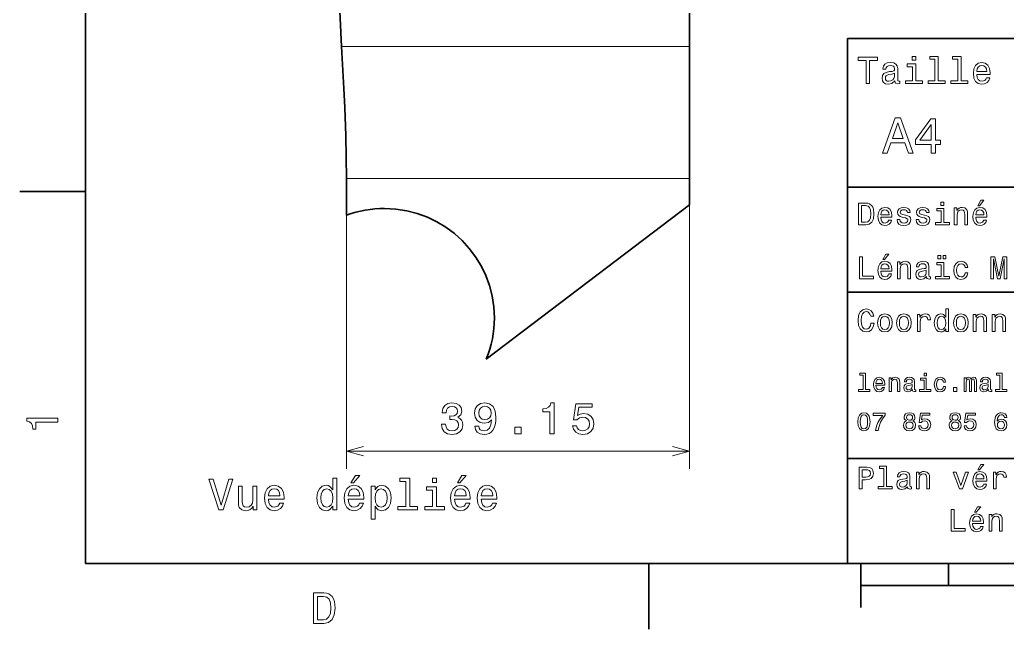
# Model space of a CAD drawing. Extents: x 0 to 297, y 0 to 210.
# Drawn here: x 2.5 to 115.2, y 2.5 to 72.1 of the extents above; entities that cross this region are included whole.
import ezdxf

# ---------------------------------------------------------------- set-up
doc = ezdxf.new("R2010")
doc.units = 0

msp = doc.modelspace()

# ---------------------------------------------------------------- linework, layer by layer
at = {"color": 7, "lineweight": 35}
for p, q in [((10, 200), (10, 10)), ((35.267235, 151.078308), (39.224873, 69.0783)), ((78.9562, 69.0783), (78.9562, 151.078308)), ((97, 10), (97, 70)), ((97, 70), (287, 70)), ((97, 53), (162, 53)), ((55.759308, 33.354504), (78.9562, 50.995422)), ((97, 41), (162, 41)), ((97, 22), (162, 22)), ((10, 10), (287, 10)), ((97, 10), (287, 10)), ((98.5, 7.5), (198.5, 7.5))]:
    msp.add_line(p, q, dxfattribs=at)
at = {"color": 7, "lineweight": 13}
for p, q in [((39.224873, 69.0783), (78.9562, 69.0783)), ((39.804039, 53.995422), (78.9562, 53.995422)), ((39.804039, 51.995422), (39.804039, 20.844444)), ((78.9562, 51.995422), (78.9562, 20.844444)), ((39.804039, 22.844444), (78.9562, 22.844444))]:
    msp.add_line(p, q, dxfattribs=at)
at = {"color": 7, "lineweight": 35, "ltscale": 0.377072}
msp.add_line((78.9562, 53.995422), (78.9562, 69.0783), dxfattribs=at)
at = {"color": 7, "lineweight": 35, "ltscale": 0.104758}
msp.add_line((39.804039, 49.805088), (39.804039, 53.995422), dxfattribs=at)
at = {"color": 7, "lineweight": 35, "ltscale": 0.075}
msp.add_line((78.9562, 53.995422), (78.9562, 50.995422), dxfattribs=at)
at = {"color": 7, "lineweight": 35, "ltscale": 0.1875}
for p, q in [((10, 52.5), (2.5, 52.5)), ((74.300003, 10), (74.300003, 2.5))]:
    msp.add_line(p, q, dxfattribs=at)
at = {"color": 7, "lineweight": 35, "ltscale": 0.125}
msp.add_line((98.5, 10), (98.5, 5), dxfattribs=at)
at = {"color": 7, "lineweight": 35, "ltscale": 0.0625}
msp.add_line((108.5, 10), (108.5, 7.5), dxfattribs=at)
at = {"color": 7, "lineweight": 35}
msp.add_lwpolyline([(39.804039, 53.995422), (39.731266, 58.86034), (39.60973, 62.098663), (39.503605, 64.256775), (39.224873, 69.0783)], dxfattribs=at)
at = {"color": 7, "lineweight": 13}
for points in [[(99.102303, 64.837173), (99.5, 64.837173), (99.5, 67.47406), (100.407784, 67.47406), (100.407784, 67.837173), (98.190201, 67.837173), (98.190201, 67.47406), (99.102303, 67.47406)], [(104.786743, 67.940918), (104.384727, 67.940918), (104.384727, 67.508644), (104.786743, 67.508644)], [(106.969742, 67.621033), (106.969742, 65.157059), (106.187317, 65.157059), (106.187317, 64.837173), (108.128242, 64.837173), (108.128242, 65.157059), (107.350143, 65.157059), (107.350143, 67.940918), (106.373199, 67.940918), (106.373199, 67.621033)], [(109.572044, 67.621033), (109.572044, 65.157059), (108.789627, 65.157059), (108.789627, 64.837173), (110.730545, 64.837173), (110.730545, 65.157059), (109.952454, 65.157059), (109.952454, 67.940918), (108.975502, 67.940918), (108.975502, 67.621033)], [(102.387611, 65.139771), (102.387611, 65.126801), (102.409225, 64.979828), (102.47406, 64.876076), (102.746399, 64.793945), (102.958214, 64.828529), (102.958214, 65.122475), (102.867432, 65.109505), (102.746399, 65.165703), (102.724785, 65.338615), (102.724785, 66.540344), (102.672913, 66.84726), (102.521614, 67.0634), (102.257927, 67.193085), (101.886169, 67.240631), (101.523056, 67.188759), (101.255043, 67.041786), (101.086456, 66.812675), (101.030258, 66.510086), (101.030258, 66.484146), (101.371758, 66.484146), (101.402016, 66.665703), (101.497116, 66.795387), (101.65274, 66.873199), (101.873199, 66.903458), (102.085014, 66.881844), (102.236313, 66.817001), (102.327087, 66.704605), (102.357346, 66.548988), (102.340057, 66.367432), (102.270897, 66.276657), (102.097984, 66.233429), (101.773773, 66.198845), (101.402016, 66.121033), (101.138329, 65.982704), (100.982712, 65.766571), (100.935158, 65.446686), (100.978386, 65.161385), (101.112389, 64.949562), (101.328529, 64.815559), (101.626801, 64.768013), (102.028816, 64.858788)], [(104.773773, 65.157059), (104.773773, 67.080688), (103.796829, 67.080688), (103.796829, 66.756485), (104.393372, 66.756485), (104.393372, 65.157059), (103.615273, 65.157059), (103.615273, 64.837173), (105.560516, 64.837173), (105.560516, 65.157059)], [(111.750717, 65.887604), (113.272339, 65.887604), (113.276657, 66.064842), (113.207497, 66.561958), (113.017288, 66.933716), (112.714699, 67.158501), (112.312683, 67.240631), (111.919312, 67.154175), (111.616714, 66.912102), (111.422188, 66.51873), (111.353027, 66), (111.41787, 65.4683), (111.612396, 65.079247), (111.91066, 64.837173), (112.299713, 64.755043), (112.636887, 64.811234), (112.913544, 64.958214), (113.116714, 65.191643), (113.233429, 65.502876), (112.857346, 65.502876), (112.779541, 65.329971), (112.667145, 65.200287), (112.34726, 65.096542), (112.100868, 65.144089), (111.914986, 65.295387), (111.793945, 65.541786), (111.750717, 65.874634)], [(111.750717, 66.207489), (111.798271, 66.50576), (111.914986, 66.726219), (112.092216, 66.860229), (112.325653, 66.907776), (112.554756, 66.860229), (112.731987, 66.726219), (112.840057, 66.50576), (112.878967, 66.207489)], [(102.344383, 65.649857), (102.292511, 65.425072), (102.154182, 65.252159), (101.946686, 65.139771), (101.691643, 65.100861), (101.527374, 65.122475), (101.41066, 65.191643), (101.337173, 65.312675), (101.315559, 65.481262), (101.332855, 65.632561), (101.402016, 65.740631), (101.678673, 65.861671), (102.028816, 65.913544), (102.344383, 66.017288)], [(100.982712, 56.9049), (101.51297, 56.9049), (101.933716, 58.080692), (103.530258, 58.080692), (103.951012, 56.9049), (104.492798, 56.9049), (103.028816, 60.910664), (102.440926, 60.910664)], [(102.118156, 58.570606), (102.734871, 60.334293), (103.351585, 58.570606)], [(106.521614, 56.9049), (107.040344, 56.9049), (107.040344, 57.896255), (107.610954, 57.896255), (107.610954, 58.357349), (107.040344, 58.357349), (107.040344, 60.818443), (106.515854, 60.818443), (104.763687, 58.403458), (104.763687, 57.896255), (106.521614, 57.896255)], [(105.247841, 58.357349), (106.521614, 60.149857), (106.521614, 58.357349)], [(99.080688, 51.190563), (98.248558, 51.190563), (98.248558, 48.690563), (99.080688, 48.690563), (99.473343, 48.769814), (99.765129, 49.011169), (99.945244, 49.40382), (100.010086, 49.940563), (99.952446, 50.488113), (99.880402, 50.70425), (99.779541, 50.877163), (99.487755, 51.111313), (99.296829, 51.168949)], [(99.055473, 50.891571), (99.329254, 50.837536), (99.516571, 50.671829), (99.628242, 50.376442), (99.664268, 49.940563), (99.624641, 49.519093), (99.51297, 49.223705), (99.322044, 49.047192), (99.055473, 48.989555), (98.583572, 48.989555), (98.583572, 50.891571)], [(107.992798, 51.27702), (107.657784, 51.27702), (107.657784, 50.916786), (107.992798, 50.916786)], [(111.84726, 50.88797), (112.059799, 50.88797), (112.560516, 51.500362), (112.207489, 51.500362)], [(100.784584, 49.565922), (102.052597, 49.565922), (102.056198, 49.713619), (101.998558, 50.127884), (101.840057, 50.437683), (101.587898, 50.625), (101.252884, 50.693443), (100.925072, 50.621399), (100.672913, 50.41967), (100.510803, 50.091862), (100.453171, 49.659584), (100.507202, 49.216499), (100.669312, 48.892292), (100.91787, 48.690563), (101.242073, 48.62212), (101.523056, 48.668949), (101.753601, 48.791428), (101.922913, 48.98595), (102.020172, 49.245319), (101.706772, 49.245319), (101.64193, 49.101227), (101.548271, 48.993156), (101.2817, 48.9067), (101.07637, 48.946327), (100.921471, 49.072407), (100.820602, 49.27774), (100.784584, 49.555115)], [(100.784584, 49.832493), (100.824211, 50.081055), (100.921471, 50.264771), (101.069168, 50.376442), (101.263687, 50.416069), (101.454613, 50.376442), (101.602303, 50.264771), (101.69236, 50.081055), (101.724785, 49.832493)], [(103.623199, 49.818085), (103.317001, 49.890129), (103.090057, 49.972984), (103.014412, 50.142292), (103.036026, 50.261169), (103.111671, 50.347622), (103.234146, 50.401657), (103.41066, 50.423271), (103.579971, 50.401657), (103.713257, 50.336815), (103.799713, 50.239555), (103.835732, 50.109871), (104.145531, 50.109871), (104.145531, 50.117077), (104.091499, 50.351227), (103.943802, 50.534943), (103.713257, 50.650219), (103.41066, 50.693443), (103.104469, 50.650219), (102.881126, 50.531342), (102.740631, 50.354828), (102.697403, 50.131485), (102.729828, 49.915348), (102.830688, 49.76405), (102.996399, 49.655983), (103.237755, 49.580334), (103.590775, 49.493877), (103.806915, 49.40382), (103.864555, 49.331772), (103.886169, 49.223705), (103.853745, 49.09042), (103.767288, 48.989555), (103.626801, 48.924713), (103.439484, 48.903099), (103.241356, 48.924713), (103.09726, 49.000362), (103, 49.122841), (102.960373, 49.292149), (102.654175, 49.292149), (102.704613, 49.003963), (102.852303, 48.795029), (103.086456, 48.668949), (103.41066, 48.62212), (103.749283, 48.668949), (103.997841, 48.795029), (104.149139, 48.996758), (104.203171, 49.259727), (104.163544, 49.486671), (104.051872, 49.641571), (103.868156, 49.742435)], [(105.791786, 49.818085), (105.485588, 49.890129), (105.258644, 49.972984), (105.182999, 50.142292), (105.204613, 50.261169), (105.280258, 50.347622), (105.40274, 50.401657), (105.579254, 50.423271), (105.748558, 50.401657), (105.881844, 50.336815), (105.9683, 50.239555), (106.004326, 50.109871), (106.314117, 50.109871), (106.314117, 50.117077), (106.260086, 50.351227), (106.112396, 50.534943), (105.881844, 50.650219), (105.579254, 50.693443), (105.273056, 50.650219), (105.049713, 50.531342), (104.909225, 50.354828), (104.865997, 50.131485), (104.898415, 49.915348), (104.999283, 49.76405), (105.164986, 49.655983), (105.406342, 49.580334), (105.759369, 49.493877), (105.975502, 49.40382), (106.033142, 49.331772), (106.054756, 49.223705), (106.022339, 49.09042), (105.935883, 48.989555), (105.795387, 48.924713), (105.60807, 48.903099), (105.409943, 48.924713), (105.265854, 49.000362), (105.168587, 49.122841), (105.12896, 49.292149), (104.822769, 49.292149), (104.873199, 49.003963), (105.020897, 48.795029), (105.255043, 48.668949), (105.579254, 48.62212), (105.91787, 48.668949), (106.166428, 48.795029), (106.317726, 48.996758), (106.371758, 49.259727), (106.33213, 49.486671), (106.220459, 49.641571), (106.036743, 49.742435)], [(107.981987, 48.957134), (107.981987, 50.560158), (107.16787, 50.560158), (107.16787, 50.289986), (107.664986, 50.289986), (107.664986, 48.957134), (107.016571, 48.957134), (107.016571, 48.690563), (108.637611, 48.690563), (108.637611, 48.957134)], [(109.181557, 48.690563), (109.498558, 48.690563), (109.498558, 49.807278), (109.530983, 50.063042), (109.635445, 50.250362), (109.797546, 50.365635), (110.013687, 50.408863), (110.1866, 50.372841), (110.29467, 50.275578), (110.348701, 50.113472), (110.366714, 49.897335), (110.366714, 48.690563), (110.683716, 48.690563), (110.683716, 49.962177), (110.669312, 50.217941), (110.604469, 50.430477), (110.39193, 50.625), (110.060516, 50.693443), (109.876801, 50.668228), (109.721901, 50.599785), (109.588615, 50.484512), (109.484146, 50.329613), (109.484146, 50.625), (109.181557, 50.625)], [(111.627518, 49.565922), (112.895531, 49.565922), (112.899132, 49.713619), (112.841499, 50.127884), (112.682999, 50.437683), (112.430832, 50.625), (112.095825, 50.693443), (111.768013, 50.621399), (111.515854, 50.41967), (111.353745, 50.091862), (111.296112, 49.659584), (111.350143, 49.216499), (111.512245, 48.892292), (111.760803, 48.690563), (112.085014, 48.62212), (112.365997, 48.668949), (112.596542, 48.791428), (112.765854, 48.98595), (112.863113, 49.245319), (112.549713, 49.245319), (112.484871, 49.101227), (112.391212, 48.993156), (112.124641, 48.9067), (111.919312, 48.946327), (111.764412, 49.072407), (111.663544, 49.27774), (111.627518, 49.555115)], [(111.627518, 49.832493), (111.667145, 50.081055), (111.764412, 50.264771), (111.912102, 50.376442), (112.106628, 50.416069), (112.297546, 50.376442), (112.445244, 50.264771), (112.535301, 50.081055), (112.567726, 49.832493)], [(101.004326, 44.728386), (101.216858, 44.728386), (101.717583, 45.340778), (101.364555, 45.340778)], [(107.311958, 44.82925), (107.632568, 44.82925), (107.632568, 45.200287), (107.311958, 45.200287)], [(107.89193, 44.82925), (108.21254, 44.82925), (108.21254, 45.200287), (107.89193, 45.200287)], [(98.353027, 42.530979), (99.959656, 42.530979), (99.959656, 42.833572), (98.684441, 42.833572), (98.684441, 45.030979), (98.353027, 45.030979)], [(100.784584, 43.406338), (102.052597, 43.406338), (102.056198, 43.554035), (101.998558, 43.9683), (101.840057, 44.278099), (101.587898, 44.465416), (101.252884, 44.533859), (100.925072, 44.461815), (100.672913, 44.260086), (100.510803, 43.932278), (100.453171, 43.5), (100.507202, 43.056915), (100.669312, 42.732708), (100.91787, 42.530979), (101.242073, 42.462536), (101.523056, 42.509365), (101.753601, 42.631844), (101.922913, 42.826366), (102.020172, 43.085735), (101.706772, 43.085735), (101.64193, 42.941643), (101.548271, 42.833572), (101.2817, 42.747116), (101.07637, 42.786743), (100.921471, 42.912823), (100.820602, 43.118156), (100.784584, 43.395531)], [(100.784584, 43.672909), (100.824211, 43.921471), (100.921471, 44.105186), (101.069168, 44.216858), (101.263687, 44.256485), (101.454613, 44.216858), (101.602303, 44.105186), (101.69236, 43.921471), (101.724785, 43.672909)], [(102.675797, 42.530979), (102.992798, 42.530979), (102.992798, 43.647694), (103.025215, 43.903458), (103.129684, 44.090778), (103.291786, 44.206051), (103.507927, 44.249279), (103.680832, 44.213257), (103.788902, 44.115993), (103.842941, 43.953888), (103.860954, 43.737751), (103.860954, 42.530979), (104.177956, 42.530979), (104.177956, 43.802593), (104.163544, 44.058357), (104.098701, 44.270893), (103.886169, 44.465416), (103.554756, 44.533859), (103.37104, 44.508644), (103.216141, 44.440201), (103.082855, 44.324928), (102.978386, 44.170029), (102.978386, 44.465416), (102.675797, 44.465416)], [(105.993515, 42.783142), (105.993515, 42.772335), (106.011528, 42.649857), (106.065559, 42.5634), (106.292511, 42.494957), (106.469025, 42.523773), (106.469025, 42.76873), (106.393372, 42.757923), (106.292511, 42.804756), (106.274498, 42.948845), (106.274498, 43.950287), (106.23127, 44.206051), (106.105186, 44.386166), (105.885445, 44.494236), (105.575645, 44.533859), (105.273056, 44.490635), (105.049713, 44.368156), (104.909225, 44.177231), (104.862396, 43.925072), (104.862396, 43.903458), (105.146973, 43.903458), (105.172188, 44.054756), (105.251442, 44.162823), (105.381126, 44.227665), (105.564842, 44.25288), (105.741356, 44.234871), (105.867432, 44.180836), (105.943085, 44.087173), (105.9683, 43.957493), (105.953888, 43.806194), (105.896255, 43.730545), (105.752159, 43.694523), (105.481987, 43.665707), (105.172188, 43.600864), (104.952454, 43.485592), (104.822769, 43.305473), (104.783142, 43.038906), (104.819168, 42.801151), (104.93084, 42.624638), (105.110954, 42.512966), (105.359512, 42.473343), (105.694527, 42.548992)], [(107.981987, 42.79755), (107.981987, 44.400574), (107.16787, 44.400574), (107.16787, 44.130402), (107.664986, 44.130402), (107.664986, 42.79755), (107.016571, 42.79755), (107.016571, 42.530979), (108.637611, 42.530979), (108.637611, 42.79755)], [(110.413544, 43.824207), (110.726944, 43.824207), (110.662102, 44.112392), (110.507202, 44.339336), (110.265854, 44.479828), (109.952454, 44.533859), (109.606628, 44.461815), (109.343658, 44.260086), (109.177956, 43.932278), (109.120316, 43.492794), (109.174355, 43.056915), (109.336456, 42.732708), (109.592216, 42.530979), (109.941643, 42.462536), (110.251442, 42.516571), (110.492798, 42.667866), (110.658501, 42.905621), (110.730545, 43.222622), (110.427956, 43.222622), (110.373917, 43.020893), (110.273056, 42.869595), (110.12896, 42.775936), (109.952454, 42.747116), (109.732712, 42.793949), (109.574203, 42.938038), (109.476944, 43.172188), (109.444527, 43.503601), (109.476944, 43.827808), (109.577812, 44.061958), (109.739914, 44.206051), (109.952454, 44.256485), (110.139771, 44.224064), (110.280258, 44.141209), (110.373917, 44.004322)], [(113.363831, 42.530979), (113.641212, 42.530979), (113.641212, 44.80043), (114.109512, 42.530979), (114.419312, 42.530979), (114.884003, 44.80043), (114.884003, 42.530979), (115.164986, 42.530979), (115.164986, 45.030979), (114.725502, 45.030979), (114.264404, 42.826366), (113.806915, 45.030979), (113.363831, 45.030979)], [(105.957497, 43.208214), (105.914268, 43.020893), (105.798988, 42.876801), (105.626083, 42.783142), (105.413544, 42.750721), (105.276657, 42.76873), (105.179398, 42.826366), (105.118156, 42.927231), (105.100143, 43.067722), (105.114555, 43.193802), (105.172188, 43.283859), (105.40274, 43.384727), (105.694527, 43.427952), (105.957497, 43.514408)], [(99.66787, 37.460373), (99.595818, 37.15778), (99.476944, 36.941643), (99.311241, 36.808357), (99.116714, 36.765129), (98.882568, 36.829971), (98.698845, 37.024494), (98.57637, 37.341499), (98.536743, 37.780979), (98.57637, 38.216858), (98.695244, 38.537464), (98.87896, 38.731987), (99.116714, 38.80043), (99.289627, 38.764408), (99.437317, 38.663544), (99.552597, 38.501442), (99.631844, 38.278099), (99.97406, 38.278099), (99.865997, 38.620316), (99.678673, 38.879681), (99.422913, 39.041786), (99.116714, 39.099422), (98.734871, 39.009365), (98.443085, 38.757202), (98.25576, 38.342937), (98.190926, 37.780979), (98.25576, 37.219021), (98.443085, 36.804756), (98.734871, 36.548992), (99.116714, 36.462536), (99.451729, 36.530979), (99.721901, 36.721901), (99.912827, 37.035301), (100.013687, 37.460373)], [(100.413544, 37.496399), (100.471184, 37.056915), (100.636887, 36.732708), (100.899857, 36.530979), (101.252884, 36.462536), (101.602303, 36.530979), (101.865273, 36.729107), (102.030983, 37.053314), (102.092216, 37.496399), (102.030983, 37.935879), (101.865273, 38.263687), (101.602303, 38.461815), (101.252884, 38.533859), (100.899857, 38.461815), (100.636887, 38.260086), (100.471184, 37.935879)], [(102.58213, 37.496399), (102.639771, 37.056915), (102.805473, 36.732708), (103.068443, 36.530979), (103.421471, 36.462536), (103.770897, 36.530979), (104.033859, 36.729107), (104.19957, 37.053314), (104.260803, 37.496399), (104.19957, 37.935879), (104.033859, 38.263687), (103.770897, 38.461815), (103.421471, 38.533859), (103.068443, 38.461815), (102.805473, 38.260086), (102.639771, 37.935879)], [(104.963257, 36.530979), (105.280258, 36.530979), (105.280258, 37.636887), (105.312683, 37.903458), (105.409943, 38.094379), (105.568443, 38.209652), (105.780983, 38.249279), (105.939484, 38.224064), (106.058357, 38.152016), (106.130402, 38.029537), (106.155617, 37.863831), (106.476227, 37.863831), (106.432999, 38.155621), (106.314117, 38.364552), (106.115997, 38.490635), (105.845825, 38.533859), (105.662102, 38.505043), (105.503601, 38.432995), (105.363113, 38.310516), (105.251442, 38.144814), (105.251442, 38.465416), (104.963257, 38.465416)], [(108.201729, 36.829971), (108.201729, 36.530979), (108.51873, 36.530979), (108.51873, 39.117435), (108.20533, 39.117435), (108.20533, 38.170029), (107.963974, 38.443802), (107.816284, 38.508644), (107.646973, 38.533859), (107.340775, 38.461815), (107.103027, 38.260086), (106.948128, 37.935879), (106.894089, 37.5), (106.948128, 37.064121), (107.103027, 36.736309), (107.340775, 36.530979), (107.646973, 36.462536), (107.816284, 36.487751), (107.967575, 36.552593)], [(109.087898, 37.496399), (109.145531, 37.056915), (109.311241, 36.732708), (109.574203, 36.530979), (109.927231, 36.462536), (110.276657, 36.530979), (110.539627, 36.729107), (110.70533, 37.053314), (110.766571, 37.496399), (110.70533, 37.935879), (110.539627, 38.263687), (110.276657, 38.461815), (109.927231, 38.533859), (109.574203, 38.461815), (109.311241, 38.260086), (109.145531, 37.935879)], [(111.350143, 36.530979), (111.667145, 36.530979), (111.667145, 37.647694), (111.69957, 37.903458), (111.804031, 38.090778), (111.966141, 38.206051), (112.182274, 38.249279), (112.355186, 38.213257), (112.463257, 38.115993), (112.517288, 37.953888), (112.535301, 37.737751), (112.535301, 36.530979), (112.852303, 36.530979), (112.852303, 37.802593), (112.837898, 38.058357), (112.773056, 38.270893), (112.560516, 38.465416), (112.229103, 38.533859), (112.045387, 38.508644), (111.890488, 38.440201), (111.757202, 38.324928), (111.65274, 38.170029), (111.65274, 38.465416), (111.350143, 38.465416)], [(113.51873, 36.530979), (113.835732, 36.530979), (113.835732, 37.647694), (113.868156, 37.903458), (113.972626, 38.090778), (114.134727, 38.206051), (114.350861, 38.249279), (114.523773, 38.213257), (114.631844, 38.115993), (114.685883, 37.953888), (114.703888, 37.737751), (114.703888, 36.530979), (115.020889, 36.530979), (115.020889, 37.802593), (115.006485, 38.058357), (114.941643, 38.270893), (114.729111, 38.465416), (114.39769, 38.533859), (114.213974, 38.508644), (114.059082, 38.440201), (113.925789, 38.324928), (113.821327, 38.170029), (113.821327, 38.465416), (113.51873, 38.465416)], [(100.737755, 37.5), (100.770172, 37.824207), (100.87104, 38.058357), (101.033142, 38.20245), (101.252884, 38.25288), (101.469017, 38.20245), (101.631126, 38.061958), (101.731987, 37.824207), (101.768013, 37.5), (101.731987, 37.172188), (101.631126, 36.934437), (101.469017, 36.790344), (101.252884, 36.743515), (101.033142, 36.790344), (100.87104, 36.934437), (100.770172, 37.172188)], [(102.906342, 37.5), (102.938759, 37.824207), (103.039627, 38.058357), (103.201729, 38.20245), (103.421471, 38.25288), (103.637611, 38.20245), (103.799713, 38.061958), (103.900574, 37.824207), (103.9366, 37.5), (103.900574, 37.172188), (103.799713, 36.934437), (103.637611, 36.790344), (103.421471, 36.743515), (103.201729, 36.790344), (103.039627, 36.934437), (102.938759, 37.172188)], [(107.701012, 38.249279), (107.909943, 38.198845), (108.068443, 38.058357), (108.162102, 37.824207), (108.198128, 37.5), (108.162102, 37.172188), (108.068443, 36.938038), (107.909943, 36.793949), (107.701012, 36.747116), (107.502884, 36.793949), (107.351585, 36.938038), (107.250717, 37.175793), (107.2183, 37.5), (107.250717, 37.820606), (107.351585, 38.054756), (107.502884, 38.198845)], [(109.412102, 37.5), (109.444527, 37.824207), (109.545387, 38.058357), (109.707489, 38.20245), (109.927231, 38.25288), (110.143372, 38.20245), (110.305473, 38.061958), (110.406342, 37.824207), (110.44236, 37.5), (110.406342, 37.172188), (110.305473, 36.934437), (110.143372, 36.790344), (109.927231, 36.743515), (109.707489, 36.790344), (109.545387, 36.934437), (109.444527, 37.172188)], [(98.775215, 31.536022), (98.775215, 29.893372), (98.253601, 29.893372), (98.253601, 29.680115), (99.547554, 29.680115), (99.547554, 29.893372), (99.028816, 29.893372), (99.028816, 31.749279), (98.377525, 31.749279), (98.377525, 31.536022)], [(105.99424, 31.749279), (105.726227, 31.749279), (105.726227, 31.461094), (105.99424, 31.461094)], [(114.389046, 31.536022), (114.389046, 29.893372), (113.867432, 29.893372), (113.867432, 29.680115), (115.161385, 29.680115), (115.161385, 29.893372), (114.642654, 29.893372), (114.642654, 31.749279), (113.991356, 31.749279), (113.991356, 31.536022)], [(100.227669, 30.380404), (101.242073, 30.380404), (101.244957, 30.498558), (101.198845, 30.829971), (101.072044, 31.077808), (100.870316, 31.227665), (100.602303, 31.282421), (100.340057, 31.224783), (100.138329, 31.0634), (100.008644, 30.801151), (99.96254, 30.45533), (100.00576, 30.100864), (100.135445, 29.841497), (100.334297, 29.680115), (100.593658, 29.62536), (100.818443, 29.662825), (101.002884, 29.760807), (101.138329, 29.916426), (101.216141, 30.123919), (100.965416, 30.123919), (100.913544, 30.008644), (100.838615, 29.92219), (100.625359, 29.853025), (100.461098, 29.884726), (100.337173, 29.98559), (100.256485, 30.149855), (100.227669, 30.371758)], [(100.227669, 30.593658), (100.259369, 30.792507), (100.337173, 30.93948), (100.45533, 31.028818), (100.610954, 31.060518), (100.763687, 31.028818), (100.881844, 30.93948), (100.953888, 30.792507), (100.979828, 30.593658)], [(101.740631, 29.680115), (101.99424, 29.680115), (101.99424, 30.573486), (102.020172, 30.778097), (102.103745, 30.927954), (102.233429, 31.020172), (102.406342, 31.054754), (102.54467, 31.025936), (102.631126, 30.948126), (102.674355, 30.818443), (102.688759, 30.645533), (102.688759, 29.680115), (102.94236, 29.680115), (102.94236, 30.697407), (102.930832, 30.902018), (102.87896, 31.072046), (102.708931, 31.227665), (102.443802, 31.282421), (102.296829, 31.262247), (102.172913, 31.207493), (102.066284, 31.115273), (101.982712, 30.991354), (101.982712, 31.227665), (101.740631, 31.227665)], [(104.394814, 29.881844), (104.394814, 29.873198), (104.409225, 29.775215), (104.452446, 29.706051), (104.634003, 29.651297), (104.775215, 29.674351), (104.775215, 29.870316), (104.714699, 29.861671), (104.634003, 29.899136), (104.619598, 30.014408), (104.619598, 30.815561), (104.585014, 31.020172), (104.484146, 31.164265), (104.308357, 31.250719), (104.060516, 31.282421), (103.818443, 31.247837), (103.639771, 31.149855), (103.527374, 30.997118), (103.489914, 30.795389), (103.489914, 30.778097), (103.717575, 30.778097), (103.737755, 30.899136), (103.801155, 30.98559), (103.9049, 31.037464), (104.051872, 31.057636), (104.193085, 31.043226), (104.293945, 31), (104.354469, 30.925072), (104.374641, 30.821325), (104.363113, 30.700287), (104.317001, 30.639769), (104.201729, 30.61095), (103.985588, 30.587896), (103.737755, 30.536022), (103.561958, 30.443804), (103.458214, 30.299711), (103.426514, 30.086454), (103.45533, 29.896254), (103.54467, 29.755043), (103.688759, 29.665705), (103.887611, 29.634005), (104.155617, 29.694525)], [(104.365997, 30.221901), (104.331413, 30.072046), (104.239197, 29.956772), (104.100861, 29.881844), (103.930832, 29.855907), (103.821327, 29.870316), (103.743515, 29.916426), (103.694527, 29.997118), (103.680115, 30.10951), (103.691643, 30.210375), (103.737755, 30.282421), (103.922188, 30.363111), (104.155617, 30.397694), (104.365997, 30.466858)], [(105.985588, 29.893372), (105.985588, 31.175793), (105.334297, 31.175793), (105.334297, 30.959654), (105.731987, 30.959654), (105.731987, 29.893372), (105.213257, 29.893372), (105.213257, 29.680115), (106.510086, 29.680115), (106.510086, 29.893372)], [(107.930832, 30.714697), (108.181557, 30.714697), (108.129684, 30.945244), (108.005768, 31.126801), (107.812683, 31.239193), (107.561958, 31.282421), (107.285301, 31.224783), (107.074928, 31.0634), (106.94236, 30.801151), (106.896255, 30.449568), (106.939484, 30.100864), (107.069168, 29.841497), (107.273773, 29.680115), (107.553314, 29.62536), (107.801155, 29.668587), (107.994232, 29.789625), (108.126801, 29.979826), (108.184441, 30.233429), (107.94236, 30.233429), (107.899139, 30.072046), (107.818443, 29.951008), (107.703171, 29.87608), (107.561958, 29.853025), (107.386169, 29.89049), (107.259369, 30.005764), (107.181557, 30.193083), (107.155617, 30.458212), (107.181557, 30.717579), (107.262245, 30.904898), (107.39193, 31.020172), (107.561958, 31.060518), (107.711815, 31.034582), (107.824203, 30.9683), (107.899139, 30.858789)], [(110.314117, 29.680115), (110.547546, 29.680115), (110.547546, 30.714697), (110.561958, 30.870316), (110.605186, 30.982708), (110.671471, 31.04899), (110.757927, 31.074928), (110.827087, 31.051872), (110.873199, 30.994236), (110.896255, 30.896254), (110.9049, 30.766571), (110.9049, 29.680115), (111.123917, 29.680115), (111.123917, 30.714697), (111.138329, 30.867435), (111.181557, 30.979826), (111.250717, 31.04899), (111.337173, 31.074928), (111.406342, 31.051872), (111.452446, 30.994236), (111.48127, 30.766571), (111.48127, 29.680115), (111.714699, 29.680115), (111.714699, 30.749279), (111.700287, 30.971182), (111.654175, 31.141211), (111.561958, 31.244957), (111.412102, 31.282421), (111.236313, 31.224783), (111.100861, 31.057636), (110.994232, 31.221901), (110.815559, 31.282421), (110.651299, 31.224783), (110.538902, 31.0634), (110.538902, 31.227665), (110.314117, 31.227665)], [(113.06916, 29.881844), (113.06916, 29.873198), (113.083572, 29.775215), (113.126801, 29.706051), (113.308357, 29.651297), (113.44957, 29.674351), (113.44957, 29.870316), (113.389046, 29.861671), (113.308357, 29.899136), (113.293945, 30.014408), (113.293945, 30.815561), (113.259369, 31.020172), (113.158501, 31.164265), (112.982712, 31.250719), (112.734871, 31.282421), (112.492798, 31.247837), (112.314117, 31.149855), (112.201729, 30.997118), (112.164261, 30.795389), (112.164261, 30.778097), (112.39193, 30.778097), (112.412102, 30.899136), (112.475502, 30.98559), (112.579247, 31.037464), (112.726227, 31.057636), (112.867432, 31.043226), (112.9683, 31), (113.028816, 30.925072), (113.048988, 30.821325), (113.03746, 30.700287), (112.991356, 30.639769), (112.876083, 30.61095), (112.659943, 30.587896), (112.412102, 30.536022), (112.236313, 30.443804), (112.132561, 30.299711), (112.100861, 30.086454), (112.129684, 29.896254), (112.219017, 29.755043), (112.363113, 29.665705), (112.561958, 29.634005), (112.829971, 29.694525)], [(113.040344, 30.221901), (113.00576, 30.072046), (112.913544, 29.956772), (112.775215, 29.881844), (112.605186, 29.855907), (112.495674, 29.870316), (112.41787, 29.916426), (112.368874, 29.997118), (112.354462, 30.10951), (112.365997, 30.210375), (112.412102, 30.282421), (112.596542, 30.363111), (112.829971, 30.397694), (113.040344, 30.466858)], [(109.077812, 29.680115), (109.475502, 29.680115), (109.475502, 30.10951), (109.077812, 30.10951)], [(50.637177, 25.943867), (50.637177, 25.908566), (50.717873, 25.424416), (50.954903, 25.061302), (51.328102, 24.829315), (51.822334, 24.74358), (52.346832, 24.829315), (52.740204, 25.051216), (52.992367, 25.404243), (53.083145, 25.858133), (53.042801, 26.155684), (52.931847, 26.397758), (52.75029, 26.584358), (52.508217, 26.720524), (52.836025, 26.992859), (52.952019, 27.426577), (52.876373, 27.819948), (52.659515, 28.1175), (52.306488, 28.304098), (51.822334, 28.369659), (51.368446, 28.288969), (51.020462, 28.067066), (50.793518, 27.714041), (50.717873, 27.245022), (50.717873, 27.209717), (51.166718, 27.209717), (51.207062, 27.532486), (51.338188, 27.764473), (51.550003, 27.905684), (51.847553, 27.956116), (52.109802, 27.91577), (52.301445, 27.809862), (52.417439, 27.638393), (52.46283, 27.406403), (52.417439, 27.159286), (52.296402, 26.992859), (52.084587, 26.891994), (51.797119, 26.861736), (51.600433, 26.866779), (51.600433, 26.468365), (51.847553, 26.478451), (52.165276, 26.43306), (52.402306, 26.312023), (52.543518, 26.115337), (52.593948, 25.858133), (52.538475, 25.565626), (52.39222, 25.348766), (52.160233, 25.212601), (51.852596, 25.16721), (51.534874, 25.217644), (51.302887, 25.36894), (51.156631, 25.611015), (51.101158, 25.943867)], [(54.43372, 25.71188), (54.509369, 25.313465), (54.726227, 25.005829), (55.069168, 24.814184), (55.523056, 24.74358), (55.82061, 24.778883), (56.087898, 24.869661), (56.314842, 25.026001), (56.506485, 25.247902), (56.657784, 25.52528), (56.768734, 25.868219), (56.834297, 26.261591), (56.859512, 26.715481), (56.773777, 27.426577), (56.526657, 27.94603), (56.133286, 28.258709), (55.593662, 28.369659), (55.099426, 28.278881), (54.726227, 28.036808), (54.484154, 27.663609), (54.403461, 27.194588), (54.484154, 26.710438), (54.721184, 26.342283), (55.074211, 26.110294), (55.523056, 26.034645), (55.99712, 26.130466), (56.35519, 26.422974), (56.274498, 25.863176), (56.113113, 25.464762), (55.865997, 25.22773), (55.528099, 25.152081), (55.265854, 25.187384), (55.074211, 25.298336), (54.948128, 25.474848), (54.897697, 25.71188)], [(63.02536, 24.844444), (63.484299, 24.844444), (63.484299, 28.369659), (63.141357, 28.369659), (63.050579, 28.062023), (62.869022, 27.855251), (62.591644, 27.734215), (62.208359, 27.693867), (62.208359, 27.3358), (63.02536, 27.3358)], [(65.60144, 25.757269), (65.712395, 25.343723), (65.959511, 25.020958), (66.322624, 24.819227), (66.786606, 24.74358), (67.295967, 24.834358), (67.694382, 25.081476), (67.946548, 25.474848), (68.042366, 25.979172), (67.956635, 26.448191), (67.714554, 26.816345), (67.336319, 27.053379), (66.847122, 27.139112), (66.46888, 27.078594), (66.176376, 26.912167), (66.317581, 27.855251), (67.850723, 27.855251), (67.850723, 28.268795), (65.979691, 28.268795), (65.702309, 26.412888), (66.105766, 26.412888), (66.39827, 26.64992), (66.771469, 26.735655), (67.094238, 26.68018), (67.341354, 26.518795), (67.497696, 26.271679), (67.553177, 25.953955), (67.497696, 25.63623), (67.336319, 25.389112), (67.089195, 25.232773), (66.771469, 25.177298), (66.504181, 25.212601), (66.297409, 25.328594), (66.146111, 25.510151), (66.070465, 25.757269)], [(54.892654, 27.199631), (54.943085, 27.512312), (55.084297, 27.75943), (55.306198, 27.91577), (55.593662, 27.971245), (55.891212, 27.91577), (56.118156, 27.75943), (56.259369, 27.517355), (56.314842, 27.204674), (56.259369, 26.886951), (56.118156, 26.64992), (55.886169, 26.503666), (55.578533, 26.453234), (55.301155, 26.503666), (55.084297, 26.64992), (54.943085, 26.881908)], [(98.172913, 26.201731), (98.216141, 25.749281), (98.351585, 25.426514), (98.567726, 25.230549), (98.867432, 25.167149), (99.164268, 25.230549), (99.380402, 25.426514), (99.51297, 25.749281), (99.559074, 26.201731), (99.51297, 26.651299), (99.458214, 26.829971), (99.380402, 26.976946), (99.164268, 27.172913), (98.867432, 27.239193), (98.567726, 27.172913), (98.351585, 26.974064), (98.216141, 26.651299)], [(100.201729, 25.224785), (100.492798, 25.224785), (100.587898, 25.700289), (100.755043, 26.144093), (100.991356, 26.556196), (101.299713, 26.942364), (101.299713, 27.181557), (99.927956, 27.181557), (99.927956, 26.91931), (101.023056, 26.91931), (100.706055, 26.53026), (100.466858, 26.12392), (100.299713, 25.691643)], [(103.714699, 26.302595), (103.567726, 26.221903), (103.466858, 26.10951), (103.403458, 25.9683), (103.383286, 25.798271), (103.429398, 25.541788), (103.561958, 25.342941), (103.778099, 25.216139), (104.072044, 25.167149), (104.363113, 25.216139), (104.579254, 25.342941), (104.711815, 25.541788), (104.760803, 25.798271), (104.737755, 25.9683), (104.677231, 26.10951), (104.573486, 26.221903), (104.429398, 26.302595), (104.54467, 26.371759), (104.625359, 26.46686), (104.674355, 26.582134), (104.691643, 26.723343), (104.645531, 26.927956), (104.524498, 27.09222), (104.328529, 27.198849), (104.072044, 27.239193), (103.812683, 27.198849), (103.616714, 27.09222), (103.492798, 26.927956), (103.44957, 26.723343), (103.463974, 26.582134), (103.51297, 26.46686)], [(105.092216, 25.746399), (105.155617, 25.510088), (105.296829, 25.325649), (105.504326, 25.210375), (105.769455, 25.167149), (106.060516, 25.219021), (106.288185, 25.360231), (106.432274, 25.585016), (106.48703, 25.873199), (106.438042, 26.141211), (106.299713, 26.351585), (106.083572, 26.487032), (105.804031, 26.536024), (105.587898, 26.501442), (105.420746, 26.406342), (105.501442, 26.945246), (106.377518, 26.945246), (106.377518, 27.181557), (105.308357, 27.181557), (105.149857, 26.121038), (105.380402, 26.121038), (105.547546, 26.256485), (105.760803, 26.305477), (105.945244, 26.273777), (106.086456, 26.181557), (106.175797, 26.040346), (106.207489, 25.858791), (106.175797, 25.677235), (106.083572, 25.536024), (105.94236, 25.446688), (105.760803, 25.414986), (105.60807, 25.43516), (105.489914, 25.501442), (105.403458, 25.605188), (105.360229, 25.746399)], [(108.919312, 26.302595), (108.772331, 26.221903), (108.671471, 26.10951), (108.60807, 25.9683), (108.587898, 25.798271), (108.634003, 25.541788), (108.766571, 25.342941), (108.982712, 25.216139), (109.276657, 25.167149), (109.567726, 25.216139), (109.783859, 25.342941), (109.916428, 25.541788), (109.965416, 25.798271), (109.94236, 25.9683), (109.881844, 26.10951), (109.778099, 26.221903), (109.634003, 26.302595), (109.749283, 26.371759), (109.829971, 26.46686), (109.87896, 26.582134), (109.896255, 26.723343), (109.850143, 26.927956), (109.729103, 27.09222), (109.533142, 27.198849), (109.276657, 27.239193), (109.017288, 27.198849), (108.821327, 27.09222), (108.697403, 26.927956), (108.654175, 26.723343), (108.668587, 26.582134), (108.717575, 26.46686)], [(110.296829, 25.746399), (110.360229, 25.510088), (110.501442, 25.325649), (110.708931, 25.210375), (110.97406, 25.167149), (111.265129, 25.219021), (111.492798, 25.360231), (111.636887, 25.585016), (111.691643, 25.873199), (111.642654, 26.141211), (111.504318, 26.351585), (111.288185, 26.487032), (111.008644, 26.536024), (110.792503, 26.501442), (110.625359, 26.406342), (110.706055, 26.945246), (111.58213, 26.945246), (111.58213, 27.181557), (110.51297, 27.181557), (110.354469, 26.121038), (110.585014, 26.121038), (110.752159, 26.256485), (110.965416, 26.305477), (111.149857, 26.273777), (111.291061, 26.181557), (111.380402, 26.040346), (111.412102, 25.858791), (111.380402, 25.677235), (111.288185, 25.536024), (111.146973, 25.446688), (110.965416, 25.414986), (110.812683, 25.43516), (110.694527, 25.501442), (110.60807, 25.605188), (110.564842, 25.746399)], [(115.172913, 26.685881), (115.118156, 26.91931), (114.991356, 27.09222), (114.795387, 27.201731), (114.541786, 27.239193), (114.371758, 27.219021), (114.224785, 27.164267), (114.0951, 27.074928), (113.985588, 26.948128), (113.899132, 26.789627), (113.835732, 26.596542), (113.795387, 26.368877), (113.783859, 26.112392), (113.829971, 25.703171), (113.971176, 25.406342), (114.198845, 25.227667), (114.510086, 25.167149), (114.789627, 25.219021), (115.002884, 25.354467), (115.141205, 25.567724), (115.190201, 25.838617), (115.141205, 26.112392), (115.008644, 26.322767), (114.804031, 26.455332), (114.55043, 26.501442), (114.276657, 26.443806), (114.072044, 26.279539), (114.115273, 26.596542), (114.207489, 26.824209), (114.348701, 26.959656), (114.544662, 27.005764), (114.688759, 26.98271), (114.798271, 26.922192), (114.870316, 26.821327), (114.907776, 26.685881)], [(6.833213, 26.159222), (6.833213, 26.618156), (3.307997, 26.618156), (3.307997, 26.275217), (3.615634, 26.184439), (3.822406, 26.002882), (3.943444, 25.725506), (3.98379, 25.34222), (4.341859, 25.34222), (4.341859, 26.159222)], [(98.44957, 26.201731), (98.472626, 26.550434), (98.54467, 26.801153), (98.674355, 26.948128), (98.867432, 27), (99.05764, 26.948128), (99.187317, 26.801153), (99.259369, 26.550434), (99.282417, 26.201731), (99.259369, 25.850145), (99.187317, 25.599424), (99.05764, 25.45245), (98.867432, 25.40346), (98.674355, 25.45245), (98.54467, 25.599424), (98.472626, 25.850145)], [(103.659943, 25.804035), (103.685883, 25.956774), (103.769455, 26.072046), (103.899132, 26.146975), (104.072044, 26.172913), (104.242073, 26.146975), (104.371758, 26.072046), (104.45533, 25.956774), (104.484146, 25.804035), (104.45533, 25.639771), (104.371758, 25.515852), (104.242073, 25.43516), (104.072044, 25.409224), (103.899132, 25.43516), (103.769455, 25.515852), (103.685883, 25.639771)], [(103.723343, 26.700289), (103.746399, 26.827091), (103.815559, 26.925074), (103.925072, 26.985592), (104.072044, 27.008646), (104.216141, 26.985592), (104.325645, 26.925074), (104.394814, 26.827091), (104.420746, 26.700289), (104.394814, 26.570606), (104.325645, 26.469742), (104.216141, 26.40346), (104.072044, 26.383286), (103.925072, 26.406342), (103.815559, 26.469742), (103.746399, 26.570606)], [(108.864555, 25.804035), (108.890488, 25.956774), (108.97406, 26.072046), (109.103745, 26.146975), (109.276657, 26.172913), (109.446686, 26.146975), (109.57637, 26.072046), (109.659943, 25.956774), (109.688759, 25.804035), (109.659943, 25.639771), (109.57637, 25.515852), (109.446686, 25.43516), (109.276657, 25.409224), (109.103745, 25.43516), (108.97406, 25.515852), (108.890488, 25.639771)], [(108.927956, 26.700289), (108.951012, 26.827091), (109.020172, 26.925074), (109.129684, 26.985592), (109.276657, 27.008646), (109.420746, 26.985592), (109.530258, 26.925074), (109.599426, 26.827091), (109.625359, 26.700289), (109.599426, 26.570606), (109.530258, 26.469742), (109.420746, 26.40346), (109.276657, 26.383286), (109.129684, 26.406342), (109.020172, 26.469742), (108.951012, 26.570606)], [(114.91066, 25.835735), (114.87896, 25.654181), (114.798271, 25.515852), (114.668587, 25.423632), (114.507202, 25.394814), (114.337173, 25.423632), (114.207489, 25.51297), (114.123917, 25.651299), (114.097977, 25.832853), (114.126801, 26.011528), (114.207489, 26.146975), (114.340057, 26.233431), (114.51873, 26.265131), (114.674347, 26.233431), (114.798271, 26.149857), (114.87896, 26.01441)], [(59.032135, 24.844444), (59.7281, 24.844444), (59.7281, 25.595886), (59.032135, 25.595886)], [(98.324211, 18.530979), (98.655617, 18.530979), (98.655617, 19.586454), (99.023056, 19.586454), (99.394089, 19.604465), (99.689484, 19.730547), (99.880402, 19.975504), (99.945244, 20.310518), (99.894814, 20.620316), (99.750717, 20.847261), (99.51297, 20.98415), (99.188759, 21.030979), (98.324211, 21.030979)], [(99.098701, 20.724783), (99.314842, 20.703169), (99.473343, 20.634726), (99.567001, 20.508644), (99.599426, 20.310518), (99.5634, 20.101583), (99.466141, 19.975504), (99.30043, 19.910662), (99.073486, 19.892651), (98.655617, 19.892651), (98.655617, 20.724783)], [(101.137611, 20.850864), (101.137611, 18.79755), (100.485588, 18.79755), (100.485588, 18.530979), (102.103027, 18.530979), (102.103027, 18.79755), (101.454613, 18.79755), (101.454613, 21.117435), (100.640488, 21.117435), (100.640488, 20.850864)], [(103.824928, 18.78314), (103.824928, 18.772333), (103.842941, 18.649855), (103.896973, 18.5634), (104.123917, 18.494957), (104.30043, 18.523775), (104.30043, 18.768732), (104.224785, 18.757925), (104.123917, 18.804754), (104.105911, 18.948847), (104.105911, 19.950287), (104.062683, 20.206051), (103.9366, 20.386166), (103.716858, 20.494236), (103.407059, 20.533861), (103.104469, 20.490633), (102.881126, 20.368155), (102.740631, 20.177233), (102.693802, 19.925072), (102.693802, 19.903458), (102.978386, 19.903458), (103.003601, 20.054754), (103.082855, 20.162823), (103.21254, 20.227665), (103.396255, 20.252882), (103.572769, 20.234869), (103.698845, 20.180836), (103.774498, 20.087175), (103.799713, 19.957493), (103.785301, 19.806194), (103.727669, 19.730547), (103.583572, 19.694523), (103.3134, 19.665705), (103.003601, 19.600864), (102.783859, 19.48559), (102.654175, 19.305475), (102.614555, 19.038904), (102.650574, 18.801151), (102.762245, 18.62464), (102.94236, 18.512968), (103.190926, 18.473343), (103.52594, 18.54899)], [(104.844383, 18.530979), (105.161385, 18.530979), (105.161385, 19.647694), (105.193802, 19.903458), (105.298271, 20.090778), (105.460373, 20.206051), (105.676514, 20.249279), (105.849426, 20.213255), (105.957497, 20.115993), (106.011528, 19.95389), (106.029541, 19.737751), (106.029541, 18.530979), (106.346542, 18.530979), (106.346542, 19.802593), (106.33213, 20.058357), (106.267288, 20.270893), (106.054756, 20.465418), (105.723343, 20.533861), (105.539627, 20.508644), (105.384727, 20.440201), (105.251442, 20.324926), (105.146973, 20.170029), (105.146973, 20.465418), (104.844383, 20.465418)], [(109.761528, 18.530979), (110.096542, 18.530979), (110.802597, 20.465418), (110.474785, 20.465418), (109.930832, 18.905619), (109.376083, 20.465418), (109.04467, 20.465418)], [(111.627518, 19.40634), (112.895531, 19.40634), (112.899132, 19.554033), (112.841499, 19.9683), (112.682999, 20.278097), (112.430832, 20.465418), (112.095825, 20.533861), (111.768013, 20.461815), (111.515854, 20.260086), (111.353745, 19.932276), (111.296112, 19.5), (111.350143, 19.056915), (111.512245, 18.732708), (111.760803, 18.530979), (112.085014, 18.462536), (112.365997, 18.509365), (112.596542, 18.631844), (112.765854, 18.826368), (112.863113, 19.085733), (112.549713, 19.085733), (112.484871, 18.941643), (112.391212, 18.833572), (112.124641, 18.747118), (111.919312, 18.786743), (111.764412, 18.912823), (111.663544, 19.118155), (111.627518, 19.395533)], [(111.84726, 20.728386), (112.059799, 20.728386), (112.560516, 21.340778), (112.207489, 21.340778)], [(113.637604, 18.530979), (113.954613, 18.530979), (113.954613, 19.636887), (113.98703, 19.903458), (114.08429, 20.094379), (114.242798, 20.209654), (114.45533, 20.249279), (114.613831, 20.224062), (114.732712, 20.152016), (114.804756, 20.029537), (114.829971, 19.863832), (115.150574, 19.863832), (115.107346, 20.155619), (114.988472, 20.364553), (114.790344, 20.490633), (114.520172, 20.533861), (114.336456, 20.505043), (114.177956, 20.432997), (114.03746, 20.310518), (113.925789, 20.144812), (113.925789, 20.465418), (113.637604, 20.465418)], [(26.351732, 19.643837), (25.474211, 16.66329), (24.571474, 19.643837), (24.092367, 19.643837), (25.22205, 16.138794), (25.726372, 16.138794), (26.830839, 19.643837)], [(38.238621, 16.557383), (38.238621, 16.138794), (38.682426, 16.138794), (38.682426, 19.75983), (38.243664, 19.75983), (38.243664, 18.433462), (37.905769, 18.816748), (37.698997, 18.907526), (37.461964, 18.942829), (37.033287, 18.841965), (36.700436, 18.559544), (36.483578, 18.105652), (36.407928, 17.495422), (36.483578, 16.885191), (36.700436, 16.426258), (37.033287, 16.138794), (37.461964, 16.042973), (37.698997, 16.078276), (37.910812, 16.169054)], [(40.306343, 19.215162), (40.603897, 19.215162), (41.304901, 20.072512), (40.810669, 20.072512)], [(46.564991, 19.386633), (46.564991, 16.511993), (45.652168, 16.511993), (45.652168, 16.138794), (47.916576, 16.138794), (47.916576, 16.511993), (47.008797, 16.511993), (47.008797, 19.75983), (45.869026, 19.75983), (45.869026, 19.386633)], [(50.090206, 19.75983), (49.621185, 19.75983), (49.621185, 19.255508), (50.090206, 19.255508)], [(52.450436, 19.215162), (52.747986, 19.215162), (53.448997, 20.072512), (52.954758, 20.072512)], [(103.788902, 19.208212), (103.745674, 19.020893), (103.630402, 18.876801), (103.457489, 18.78314), (103.244957, 18.750719), (103.10807, 18.768732), (103.010803, 18.826368), (102.94957, 18.927233), (102.931557, 19.067722), (102.945969, 19.193804), (103.003601, 19.283861), (103.234146, 19.384726), (103.52594, 19.427954), (103.788902, 19.514408)], [(111.627518, 19.672911), (111.667145, 19.921469), (111.764412, 20.105186), (111.912102, 20.216858), (112.106628, 20.256483), (112.297546, 20.216858), (112.445244, 20.105186), (112.535301, 19.921469), (112.567726, 19.672911)], [(29.554182, 18.847008), (29.110378, 18.847008), (29.110378, 17.283607), (29.059946, 16.920494), (28.913692, 16.658247), (28.686747, 16.496862), (28.389196, 16.44643), (28.152164, 16.486776), (28.000868, 16.607815), (27.915134, 16.814587), (27.89496, 17.107094), (27.89496, 18.847008), (27.451157, 18.847008), (27.451157, 17.066748), (27.466286, 16.708679), (27.562107, 16.411129), (27.854614, 16.138794), (28.323635, 16.042973), (28.575796, 16.078276), (28.792656, 16.169054), (28.979256, 16.325394), (29.13055, 16.55234), (29.13055, 16.138794), (29.554182, 16.138794)], [(30.890638, 17.364298), (32.665855, 17.364298), (32.670898, 17.57107), (32.590206, 18.151041), (32.368301, 18.584759), (32.015278, 18.847008), (31.546257, 18.942829), (31.087324, 18.841965), (30.734299, 18.559544), (30.507353, 18.100609), (30.426661, 17.495422), (30.50231, 16.875105), (30.729256, 16.421215), (31.077236, 16.138794), (31.531128, 16.042973), (31.9245, 16.108534), (32.247265, 16.280005), (32.484299, 16.55234), (32.620464, 16.915451), (32.181705, 16.915451), (32.090927, 16.713722), (31.959801, 16.562426), (31.586603, 16.441387), (31.299139, 16.496862), (31.082281, 16.673376), (30.941071, 16.96084), (30.890638, 17.349169)], [(30.890638, 17.737497), (30.946114, 18.08548), (31.082281, 18.342684), (31.289053, 18.499023), (31.561386, 18.554501), (31.828678, 18.499023), (32.03545, 18.342684), (32.16153, 18.08548), (32.206921, 17.737497)], [(37.537613, 18.544415), (37.83012, 18.473808), (38.052021, 18.277122), (38.183144, 17.949312), (38.233578, 17.495422), (38.183144, 17.036488), (38.052021, 16.708679), (37.83012, 16.50695), (37.537613, 16.441387), (37.260235, 16.50695), (37.04842, 16.708679), (36.907207, 17.041533), (36.86182, 17.495422), (36.907207, 17.944269), (37.04842, 18.272079), (37.260235, 18.473808)], [(39.998707, 17.364298), (41.773926, 17.364298), (41.778969, 17.57107), (41.698273, 18.151041), (41.476372, 18.584759), (41.123344, 18.847008), (40.654327, 18.942829), (40.195393, 18.841965), (39.842369, 18.559544), (39.615421, 18.100609), (39.534729, 17.495422), (39.610378, 16.875105), (39.837326, 16.421215), (40.185307, 16.138794), (40.639198, 16.042973), (41.03257, 16.108534), (41.355335, 16.280005), (41.592369, 16.55234), (41.728535, 16.915451), (41.289772, 16.915451), (41.198997, 16.713722), (41.067871, 16.562426), (40.694672, 16.441387), (40.407211, 16.496862), (40.19035, 16.673376), (40.049141, 16.96084), (39.998707, 17.349169)], [(39.998707, 17.737497), (40.054184, 18.08548), (40.19035, 18.342684), (40.397121, 18.499023), (40.669456, 18.554501), (40.936749, 18.499023), (41.14352, 18.342684), (41.2696, 18.08548), (41.314987, 17.737497)], [(43.064987, 18.428419), (43.064987, 18.847008), (42.621185, 18.847008), (42.621185, 15.089803), (43.064987, 15.089803), (43.064987, 16.55234), (43.221329, 16.315308), (43.397842, 16.158966), (43.841644, 16.042973), (44.265278, 16.138794), (44.598129, 16.426258), (44.814987, 16.880148), (44.895683, 17.495422), (44.814987, 18.105652), (44.598129, 18.559544), (44.265278, 18.841965), (43.841644, 18.942829), (43.599571, 18.912569), (43.392799, 18.816748), (43.216286, 18.655365)], [(43.765999, 16.441387), (43.468449, 16.50695), (43.251587, 16.708679), (43.115421, 17.036488), (43.07003, 17.495422), (43.115421, 17.949312), (43.251587, 18.277122), (43.468449, 18.473808), (43.765999, 18.544415), (44.03833, 18.473808), (44.255192, 18.272079), (44.391357, 17.944269), (44.441792, 17.495422), (44.391357, 17.041533), (44.255192, 16.708679), (44.03833, 16.50695)], [(50.075077, 16.511993), (50.075077, 18.756229), (48.935307, 18.756229), (48.935307, 18.377987), (49.631271, 18.377987), (49.631271, 16.511993), (48.723492, 16.511993), (48.723492, 16.138794), (50.992943, 16.138794), (50.992943, 16.511993)], [(52.142799, 17.364298), (53.918015, 17.364298), (53.923058, 17.57107), (53.842369, 18.151041), (53.620464, 18.584759), (53.267441, 18.847008), (52.798416, 18.942829), (52.339485, 18.841965), (51.986458, 18.559544), (51.759514, 18.100609), (51.678822, 17.495422), (51.754471, 16.875105), (51.981415, 16.421215), (52.329399, 16.138794), (52.783287, 16.042973), (53.176659, 16.108534), (53.499428, 16.280005), (53.736458, 16.55234), (53.872627, 16.915451), (53.433865, 16.915451), (53.343086, 16.713722), (53.211964, 16.562426), (52.838764, 16.441387), (52.5513, 16.496862), (52.334442, 16.673376), (52.19323, 16.96084), (52.142799, 17.349169)], [(52.142799, 17.737497), (52.198273, 18.08548), (52.334442, 18.342684), (52.541214, 18.499023), (52.813549, 18.554501), (53.080841, 18.499023), (53.287613, 18.342684), (53.413692, 18.08548), (53.459084, 17.737497)], [(55.178822, 17.364298), (56.954037, 17.364298), (56.95908, 17.57107), (56.878387, 18.151041), (56.656487, 18.584759), (56.303459, 18.847008), (55.834442, 18.942829), (55.375507, 18.841965), (55.022484, 18.559544), (54.795536, 18.100609), (54.714844, 17.495422), (54.790493, 16.875105), (55.017437, 16.421215), (55.365421, 16.138794), (55.819313, 16.042973), (56.212685, 16.108534), (56.53545, 16.280005), (56.77248, 16.55234), (56.908649, 16.915451), (56.469887, 16.915451), (56.379108, 16.713722), (56.247986, 16.562426), (55.874786, 16.441387), (55.587322, 16.496862), (55.370464, 16.673376), (55.229256, 16.96084), (55.178822, 17.349169)], [(55.178822, 17.737497), (55.234299, 18.08548), (55.370464, 18.342684), (55.577236, 18.499023), (55.849571, 18.554501), (56.116863, 18.499023), (56.323635, 18.342684), (56.449715, 18.08548), (56.495102, 17.737497)], [(108.824203, 13.690562), (110.430832, 13.690562), (110.430832, 13.993155), (109.155617, 13.993155), (109.155617, 16.190563), (108.824203, 16.190563)], [(111.475502, 15.887968), (111.688034, 15.887968), (112.188759, 16.50036), (111.835732, 16.50036)], [(111.25576, 14.565923), (112.523773, 14.565923), (112.527374, 14.713617), (112.469734, 15.127882), (112.311234, 15.43768), (112.059074, 15.625), (111.72406, 15.693444), (111.396248, 15.621398), (111.144089, 15.419669), (110.981979, 15.091859), (110.924347, 14.659582), (110.978378, 14.216499), (111.140488, 13.892291), (111.389046, 13.690562), (111.713249, 13.622118), (111.994232, 13.668948), (112.224777, 13.791427), (112.394089, 13.985951), (112.491348, 14.245317), (112.177948, 14.245317), (112.113106, 14.101225), (112.019447, 13.993155), (111.752876, 13.9067), (111.547546, 13.946326), (111.392647, 14.072407), (111.291779, 14.277738), (111.25576, 14.555116)], [(111.25576, 14.832493), (111.295387, 15.081052), (111.392647, 15.26477), (111.540344, 15.376441), (111.734863, 15.416066), (111.925789, 15.376441), (112.073479, 15.26477), (112.163536, 15.081052), (112.195961, 14.832493)], [(113.146973, 13.690562), (113.463974, 13.690562), (113.463974, 14.807277), (113.496391, 15.063041), (113.600861, 15.25036), (113.762962, 15.365634), (113.979103, 15.408862), (114.152008, 15.372839), (114.260078, 15.275577), (114.314117, 15.113473), (114.33213, 14.897335), (114.33213, 13.690562), (114.649132, 13.690562), (114.649132, 14.962176), (114.63472, 15.217939), (114.569878, 15.430475), (114.357346, 15.625), (114.025932, 15.693444), (113.842216, 15.668228), (113.687317, 15.599784), (113.554031, 15.48451), (113.449562, 15.329611), (113.449562, 15.625), (113.146973, 15.625)], [(37.194958, 6.666787), (36.029972, 6.666787), (36.029972, 3.166787), (37.194958, 3.166787), (37.744667, 3.277738), (38.153168, 3.615634), (38.405331, 4.165346), (38.496109, 4.916787), (38.415417, 5.683357), (38.314552, 5.985951), (38.173344, 6.228026), (37.764839, 6.555836), (37.497551, 6.636527)], [(37.159653, 6.248199), (37.542938, 6.17255), (37.805187, 5.940562), (37.961525, 5.527017), (38.011959, 4.916787), (37.956482, 4.326729), (37.800144, 3.913184), (37.532852, 3.666066), (37.159653, 3.585375), (36.498989, 3.585375), (36.498989, 6.248199)]]:
    msp.add_lwpolyline(points, close=True, dxfattribs=at)
for points in [[(41.735893, 23.362083), (39.804039, 22.844444), (41.735893, 22.326807)], [(77.024353, 22.326807), (78.9562, 22.844444), (77.024353, 23.362083)]]:
    msp.add_lwpolyline(points, dxfattribs=at)
at = {"color": 7, "lineweight": 35}
for centre, radius, start, end in [((44.132893, 38.031166), 12.54451, 89.919686, 110.186681), ((44.209686, 38.056282), 12.469992, 337.849066, 0.0013)]:
    msp.add_arc(centre, radius, start, end, dxfattribs=at)
msp.add_ellipse((44.150345, 38.073174), major_axis=(12.051296, -3.436565), ratio=0.997481, start_param=0.2771258882, end_param=1.847909779, dxfattribs=at)

doc.saveas('drawing.dxf')
